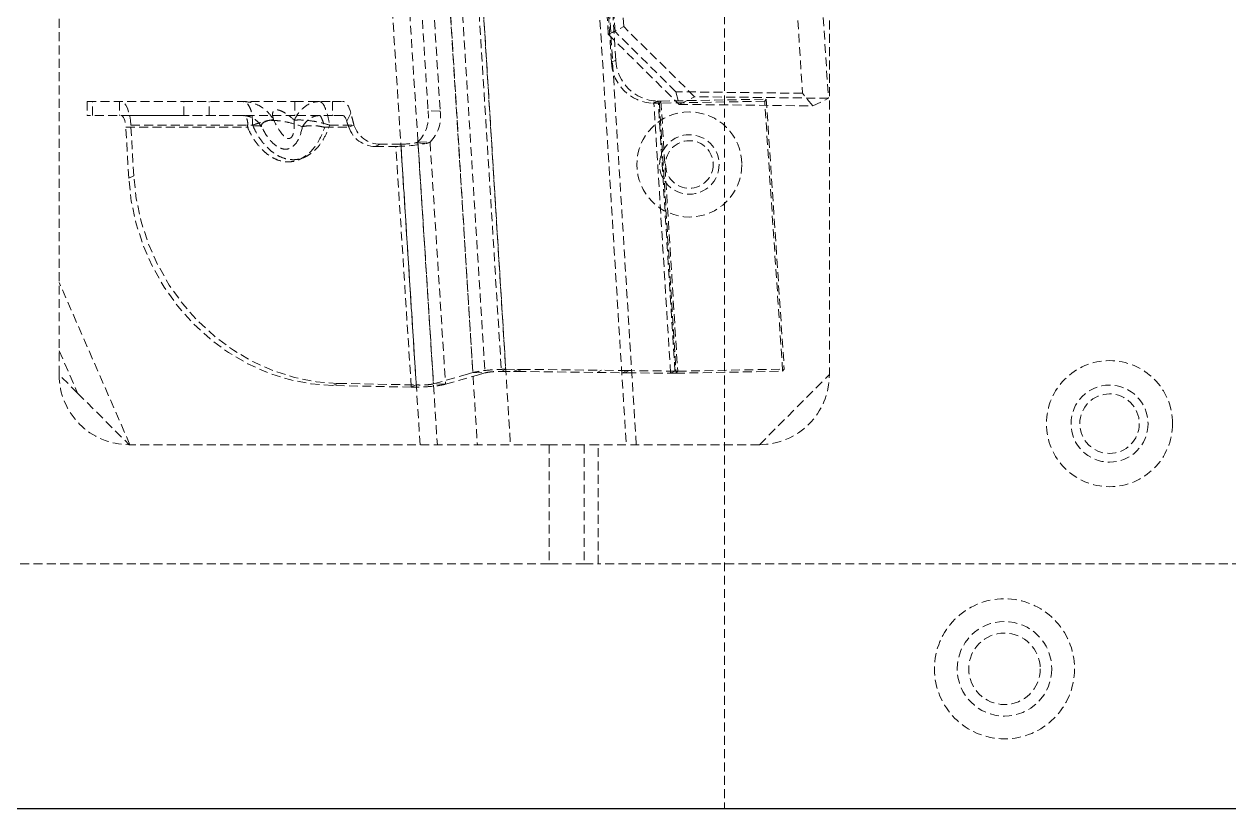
# Model space of a CAD drawing. Header units: millimetres. Extents: x 5 to 1533, y -1183 to 895.
# Drawn here: x 1067.5 to 1239.6, y -476.6 to -364.5 of the extents above; entities that cross this region are included whole.
import ezdxf

# ---------------------------------------------------------------- set-up
doc = ezdxf.new("R2010")
doc.units = ezdxf.units.MM
doc.linetypes.add('HIDDEN', pattern=[1.905, 1.27, -0.635])

msp = doc.modelspace()

# ---------------------------------------------------------------- linework, layer by layer
at = {"color": 7, "linetype": 'HIDDEN', "lineweight": 18}
for p, q in [((1167.524, -96.563), (1167.524, -476.563)), ((1125.25, -236.563), (1136.976, -424.563)), ((1141.881, -236.563), (1153.511, -424.563)), ((1154.941, -424.563), (1143.311, -236.563)), ((1120.941, -243.245), (1131.609, -414.282)), ((1122.67, -243.28), (1133.338, -414.317)), ((1125.022, -243.107), (1135.687, -414.103)), ((1125.639, -242.802), (1136.304, -413.798)), ((1175.918, -272.311), (1182.379, -375.112)), ((1172.526, -276.539), (1178.677, -374.398)), ((1151.399, -369.978), (1145.773, -279.041)), ((1152.015, -369.673), (1146.39, -278.735)), ((1153.149, -364.882), (1148.013, -281.852)), ((1145.802, -282.947), (1150.938, -365.977)), ((1151.914, -365.599), (1146.904, -284.616)), ((1124.524, -300.684), (1132.251, -424.563)), ((1121.199, -312.611), (1125.21, -376.917)), ((1122.928, -312.646), (1126.939, -376.952)), ((1182.524, -312.563), (1182.524, -414.563)), ((1120.15, -324.83), (1126.535, -424.563)), ((1124.072, -424.563), (1117.764, -326.024)), ((1072.524, -414.563), (1072.524, -336.563)), ((1150.938, -365.977), (1153.149, -364.882)), ((1151.914, -365.599), (1150.938, -365.977)), ((1150.938, -365.977), (1161.058, -375.977)), ((1160.597, -374.179), (1151.914, -365.599)), ((1163.27, -374.881), (1153.149, -364.882)), ((1151.399, -369.978), (1152.015, -369.673)), ((1178.677, -374.398), (1160.597, -374.179)), ((1160.597, -374.179), (1161.058, -375.977)), ((1161.058, -375.977), (1163.27, -374.881)), ((1182.379, -375.112), (1163.27, -374.881)), ((1180.168, -376.208), (1178.677, -374.398)), ((1076.537, -375.563), (1090.338, -375.563)), ((1076.537, -375.563), (1076.537, -377.563)), ((1076.537, -375.563), (1076.537, -377.563)), ((1077.286, -377.563), (1077.286, -375.563)), ((1081.137, -375.563), (1081.137, -377.563)), ((1081.137, -375.563), (1081.137, -377.563)), ((1090.338, -377.563), (1090.338, -375.563)), ((1090.338, -375.563), (1106.162, -375.563)), ((1093.937, -377.563), (1093.937, -375.563)), ((1093.937, -377.563), (1093.937, -375.563)), ((1106.162, -375.563), (1106.162, -377.563)), ((1106.162, -375.563), (1111.581, -375.563)), ((1110.022, -375.641), (1109.203, -375.589)), ((1110.022, -375.641), (1109.203, -375.589)), ((1111.581, -375.563), (1111.581, -377.563)), ((1111.581, -375.563), (1113.016, -375.563)), ((1157.317, -375.824), (1157.934, -375.518)), ((1157.461, -375.825), (1157.317, -375.824)), ((1158.078, -375.52), (1157.461, -375.825)), ((1158.246, -375.815), (1157.461, -375.825)), ((1158.246, -375.815), (1157.461, -375.825)), ((1159.845, -414.369), (1157.461, -375.825)), ((1158.078, -375.52), (1157.934, -375.518)), ((1158.078, -375.52), (1158.471, -375.521)), ((1160.462, -414.064), (1158.078, -375.52)), ((1158.078, -375.52), (1158.471, -375.521)), ((1158.471, -375.521), (1158.246, -375.815)), ((1173.281, -375.523), (1158.246, -375.815)), ((1158.246, -375.815), (1160.631, -414.366)), ((1158.246, -375.815), (1160.631, -414.366)), ((1158.471, -375.521), (1173.506, -375.229)), ((1158.471, -375.521), (1160.856, -414.072)), ((1161.058, -375.977), (1180.168, -376.208)), ((1173.281, -375.523), (1173.506, -375.229)), ((1175.847, -414.07), (1173.281, -375.523)), ((1173.506, -375.229), (1176.072, -413.777)), ((1180.168, -376.208), (1182.379, -375.112)), ((1090.338, -377.563), (1076.537, -377.563)), ((1098.709, -377.563), (1081.331, -377.563)), ((1098.709, -377.563), (1081.331, -377.563)), ((1106.162, -377.563), (1090.338, -377.563)), ((1111.581, -377.563), (1106.162, -377.563)), ((1113.016, -377.563), (1111.581, -377.563)), ((1114.199, -377.247), (1113.607, -378.405)), ((1126.939, -376.952), (1125.21, -376.917)), ((1082.464, -386.5), (1082.047, -379.25)), ((1082.047, -379.25), (1099.426, -379.25)), ((1083.18, -386.187), (1082.764, -378.937)), ((1082.764, -378.937), (1100.142, -378.937)), ((1110.442, -379.25), (1113.91, -379.25)), ((1111.158, -378.937), (1114.626, -378.937)), ((1114.626, -378.937), (1113.91, -379.25)), ((1118.36, -381.682), (1117.644, -381.995)), ((1121.326, -381.66), (1118.36, -381.682)), ((1123.526, -416.032), (1121.326, -381.66)), ((1123.498, -381.453), (1124.954, -381.558)), ((1123.768, -381.337), (1125.497, -381.372)), ((1123.768, -381.337), (1125.98, -415.886)), ((1125.497, -381.372), (1127.708, -415.921)), ((1117.644, -381.995), (1120.609, -381.973)), ((1122.81, -416.345), (1120.609, -381.973)), ((1083.18, -386.187), (1082.464, -386.5)), ((1082.642, -424.563), (1072.524, -401.393)), ((1072.524, -411.161), (1075.161, -417.2)), ((1075.161, -417.2), (1072.524, -414.563)), ((1125.98, -415.886), (1130.53, -414.589)), ((1127.708, -415.921), (1132.259, -414.624)), ((1131.609, -414.282), (1130.53, -414.589)), ((1131.609, -414.282), (1133.338, -414.317)), ((1132.259, -414.624), (1133.338, -414.317)), ((1135.687, -414.103), (1136.304, -413.798)), ((1135.687, -414.103), (1137.409, -414.122)), ((1136.304, -413.798), (1138.026, -413.817)), ((1138.026, -413.817), (1137.409, -414.122)), ((1137.95, -414.114), (1137.409, -414.122)), ((1137.95, -414.114), (1138.567, -413.809)), ((1137.95, -414.114), (1149.356, -414.25)), ((1138.026, -413.817), (1138.567, -413.809)), ((1138.567, -413.809), (1149.973, -413.945)), ((1149.973, -413.945), (1149.356, -414.25)), ((1149.356, -414.25), (1152.992, -414.294)), ((1153.609, -413.988), (1149.973, -413.945)), ((1152.992, -414.294), (1153.609, -413.988)), ((1153.325, -414.298), (1152.992, -414.294)), ((1153.325, -414.298), (1153.941, -413.992)), ((1153.664, -414.301), (1153.325, -414.298)), ((1153.609, -413.988), (1153.941, -413.992)), ((1153.664, -414.301), (1159.845, -414.369)), ((1153.941, -413.992), (1154.281, -413.996)), ((1160.462, -414.064), (1154.281, -413.996)), ((1159.845, -414.369), (1160.462, -414.064)), ((1160.631, -414.366), (1175.847, -414.07)), ((1160.856, -414.072), (1160.631, -414.366)), ((1160.856, -414.072), (1176.072, -413.777)), ((1172.524, -424.563), (1182.524, -414.563)), ((1176.072, -413.777), (1175.847, -414.07)), ((1111.605, -416.125), (1112.322, -415.813)), ((1122.81, -416.345), (1111.605, -416.125)), ((1112.322, -415.813), (1123.526, -416.032)), ((1123.526, -416.032), (1122.81, -416.345)), ((1127.708, -415.921), (1125.98, -415.886)), ((1142.524, -424.563), (1082.524, -424.563)), ((1082.524, -424.563), (1082.642, -424.563)), ((1142.524, -424.563), (1142.524, -441.563)), ((1147.524, -424.563), (1142.524, -424.563)), ((1147.524, -424.563), (1147.524, -441.563)), ((1149.524, -424.563), (1147.524, -424.563)), ((1149.524, -441.563), (1149.524, -424.563)), ((1172.524, -424.563), (1149.524, -424.563)), ((1142.524, -441.563), (1047.524, -441.563)), ((1142.524, -441.563), (1147.524, -441.563)), ((1147.524, -441.563), (1149.524, -441.563)), ((1397.524, -441.563), (1149.524, -441.563))]:
    msp.add_line(p, q, dxfattribs=at)
at = {"color": 7, "linetype": 'Continuous', "lineweight": 25}
msp.add_line((1482.524, -476.563), (932.524, -476.563), dxfattribs=at)
at = {"color": 7, "linetype": 'HIDDEN', "lineweight": 18, "flags": 128}
for points in [[(1082.764, -378.937), (1082.702, -378.252), (1082.597, -377.608), (1082.452, -377.025), (1082.273, -376.521), (1082.064, -376.112), (1081.833, -375.81), (1081.586, -375.625), (1081.331, -375.563)], [(1082.764, -378.937), (1082.702, -378.252), (1082.597, -377.608), (1082.452, -377.025), (1082.273, -376.521), (1082.064, -376.112), (1081.833, -375.81), (1081.586, -375.625), (1081.331, -375.563)], [(1114.199, -377.247), (1114.09, -376.875), (1113.967, -376.542), (1113.83, -376.252), (1113.681, -376.009), (1113.523, -375.816), (1113.358, -375.676), (1113.188, -375.591), (1113.016, -375.563)], [(1114.199, -377.247), (1114.09, -376.875), (1113.967, -376.542), (1113.83, -376.252), (1113.681, -376.009), (1113.523, -375.816), (1113.358, -375.676), (1113.188, -375.591), (1113.016, -375.563)], [(1081.331, -377.563), (1081.458, -377.594), (1081.582, -377.686), (1081.698, -377.837), (1081.802, -378.042), (1081.892, -378.294), (1081.964, -378.585), (1082.016, -378.907), (1082.047, -379.25)], [(1081.331, -377.563), (1081.458, -377.594), (1081.582, -377.686), (1081.698, -377.837), (1081.802, -378.042), (1081.892, -378.294), (1081.964, -378.585), (1082.016, -378.907), (1082.047, -379.25)], [(1113.607, -378.405), (1113.553, -378.219), (1113.491, -378.052), (1113.423, -377.907), (1113.349, -377.786), (1113.27, -377.689), (1113.187, -377.619), (1113.102, -377.577), (1113.016, -377.563)], [(1113.607, -378.405), (1113.553, -378.219), (1113.491, -378.052), (1113.423, -377.907), (1113.349, -377.786), (1113.27, -377.689), (1113.187, -377.619), (1113.102, -377.577), (1113.016, -377.563)], [(1111.605, -416.125), (1108.502, -415.883), (1105.422, -415.279), (1102.403, -414.322), (1099.483, -413.024), (1096.697, -411.399), (1094.079, -409.469), (1091.663, -407.257), (1089.476, -404.79), (1087.547, -402.098), (1085.899, -399.215), (1084.552, -396.175), (1083.523, -393.017), (1082.824, -389.779), (1082.464, -386.5)], [(1111.605, -416.125), (1108.502, -415.883), (1105.422, -415.279), (1102.403, -414.322), (1099.483, -413.024), (1096.697, -411.399), (1094.079, -409.469), (1091.663, -407.257), (1089.476, -404.79), (1087.547, -402.098), (1085.899, -399.215), (1084.552, -396.175), (1083.523, -393.017), (1082.824, -389.779), (1082.464, -386.5)], [(1112.322, -415.813), (1109.218, -415.57), (1106.138, -414.966), (1103.119, -414.01), (1100.199, -412.711), (1097.413, -411.087), (1094.796, -409.156), (1092.379, -406.944), (1090.193, -404.477), (1088.264, -401.785), (1086.616, -398.902), (1085.269, -395.862), (1084.239, -392.704), (1083.54, -389.466), (1083.18, -386.187)], [(1112.322, -415.813), (1109.218, -415.57), (1106.138, -414.966), (1103.119, -414.01), (1100.199, -412.711), (1097.413, -411.087), (1094.796, -409.156), (1092.379, -406.944), (1090.193, -404.477), (1088.264, -401.785), (1086.616, -398.902), (1085.269, -395.862), (1084.239, -392.704), (1083.54, -389.466), (1083.18, -386.187)], [(1075.161, -417.2), (1077.672, -419.711), (1080.14, -422.179), (1082.524, -424.563)]]:
    msp.add_lwpolyline(points, dxfattribs=at)
at = {"color": 7, "linetype": 'HIDDEN', "lineweight": 18}
for centre, radius in [((1162.524, -384.563), 7.5), ((1162.524, -384.563), 4.25), ((1162.524, -384.563), 3.4), ((1222.524, -421.563), 9), ((1222.524, -421.563), 5.5), ((1222.524, -421.563), 4.25), ((1207.524, -456.563), 10), ((1207.524, -456.563), 6.75), ((1207.524, -456.563), 5.1)]:
    msp.add_circle(centre, radius, dxfattribs=at)
for centre, radius, start, end in [((1158.17, -369.361), 6.162, 182.90499, 267.80829), ((1157.553, -369.666), 6.162, 182.90508, 267.8082), ((1120.143, -377.708), 5.129, 314.97134, 8.87658), ((1121.872, -377.743), 5.129, 314.97137, 8.87656), ((1117.731, -377.965), 4.031, 198.58921, 268.75631), ((1118.448, -377.652), 4.031, 198.58922, 268.75629), ((1120.56, -358.539), 23.435, 270.12043, 280.80826), ((1121.301, -369.943), 11.717, 270.12055, 280.80834), ((1082.524, -414.563), 10, 180, 270), ((1172.524, -414.563), 10, 270, 0)]:
    msp.add_arc(centre, radius, start, end, dxfattribs=at)
for points, knots in [([(1098.709, -375.563), (1099.186, -375.602), (1100.122, -375.679), (1101.377, -376.267), (1102.44, -377.104), (1102.919, -377.848), (1103.162, -378.224)], [0, 0, 0, 0, 0.2623367, 0.5139501, 0.7538154, 1, 1, 1, 1]), ([(1100.142, -378.937), (1100.137, -378.456), (1100.129, -377.542), (1099.827, -376.47), (1099.354, -375.716), (1098.931, -375.616), (1098.709, -375.563)], [0, 0, 0, 0, 0.262947, 0.499346, 0.7377299, 1, 1, 1, 1]), ([(1098.709, -375.563), (1099.186, -375.602), (1100.122, -375.679), (1101.377, -376.267), (1102.44, -377.104), (1102.919, -377.848), (1103.162, -378.224)], [0, 0, 0, 0, 0.2623367, 0.5139501, 0.7538154, 1, 1, 1, 1]), ([(1100.142, -378.937), (1100.137, -378.456), (1100.129, -377.542), (1099.827, -376.47), (1099.354, -375.716), (1098.931, -375.616), (1098.709, -375.563)], [0, 0, 0, 0, 0.262947, 0.499346, 0.7377299, 1, 1, 1, 1]), ([(1098.914, -375.563), (1098.966, -375.564), (1099.068, -375.567), (1099.307, -375.599), (1099.426, -375.614)], [0, 0, 0, 0, 0.5052983, 1, 1, 1, 1]), ([(1098.914, -375.563), (1098.966, -375.564), (1099.068, -375.567), (1099.307, -375.599), (1099.426, -375.614)], [0, 0, 0, 0, 0.5052983, 1, 1, 1, 1]), ([(1103.162, -378.224), (1103.069, -377.896), (1102.939, -377.434), (1103.084, -376.958), (1103.296, -376.808), (1103.452, -376.767), (1103.578, -376.757), (1103.717, -376.767), (1103.93, -376.807), (1104.359, -376.957), (1105.189, -377.434), (1105.721, -377.896), (1106.101, -378.224)], [0, 0, 0, 0, 0.2954463, 0.4144527, 0.4619984, 0.4816928, 0.4999692, 0.5182307, 0.5379044, 0.5853926, 0.7045057, 1, 1, 1, 1]), ([(1103.162, -378.224), (1103.069, -377.896), (1102.939, -377.434), (1103.084, -376.958), (1103.296, -376.808), (1103.452, -376.767), (1103.578, -376.757), (1103.717, -376.767), (1103.93, -376.807), (1104.359, -376.957), (1105.189, -377.434), (1105.721, -377.896), (1106.101, -378.224)], [0, 0, 0, 0, 0.2954463, 0.4144527, 0.4619984, 0.4816928, 0.4999692, 0.5182307, 0.5379044, 0.5853926, 0.7045057, 1, 1, 1, 1]), ([(1106.101, -378.224), (1106.305, -377.855), (1106.716, -377.11), (1107.589, -376.271), (1108.614, -375.679), (1109.35, -375.602), (1109.725, -375.563)], [0, 0, 0, 0, 0.2413888, 0.4861392, 0.7377431, 1, 1, 1, 1]), ([(1106.101, -378.224), (1106.305, -377.855), (1106.716, -377.11), (1107.589, -376.271), (1108.614, -375.679), (1109.35, -375.602), (1109.725, -375.563)], [0, 0, 0, 0, 0.2413888, 0.4861392, 0.7377431, 1, 1, 1, 1]), ([(1109.913, -375.686), (1109.988, -375.721), (1110.186, -375.812), (1110.524, -376.478), (1110.897, -377.539), (1111.068, -378.456), (1111.158, -378.937)], [0, 0, 0, 0, 0.1632141, 0.4316002, 0.7022415, 1, 1, 1, 1]), ([(1109.913, -375.686), (1109.988, -375.721), (1110.186, -375.812), (1110.524, -376.478), (1110.897, -377.539), (1111.068, -378.456), (1111.158, -378.937)], [0, 0, 0, 0, 0.1632141, 0.4316002, 0.7022415, 1, 1, 1, 1]), ([(1098.709, -377.563), (1098.968, -377.582), (1099.531, -377.625), (1100.295, -377.969), (1100.961, -378.49), (1101.255, -378.937), (1101.403, -379.16)], [0, 0, 0, 0, 0.2328203, 0.5080714, 0.754273, 1, 1, 1, 1]), ([(1099.426, -379.25), (1099.445, -379.02), (1099.482, -378.566), (1099.35, -378.013), (1099.087, -377.634), (1098.836, -377.587), (1098.709, -377.563)], [0, 0, 0, 0, 0.2528525, 0.5000004, 0.7471413, 1, 1, 1, 1]), ([(1098.709, -377.563), (1098.968, -377.582), (1099.531, -377.625), (1100.295, -377.969), (1100.961, -378.49), (1101.255, -378.937), (1101.403, -379.16)], [0, 0, 0, 0, 0.2328203, 0.5080714, 0.754273, 1, 1, 1, 1]), ([(1099.426, -379.25), (1099.445, -379.02), (1099.482, -378.566), (1099.35, -378.013), (1099.087, -377.634), (1098.836, -377.587), (1098.709, -377.563)], [0, 0, 0, 0, 0.2528525, 0.5000004, 0.7471413, 1, 1, 1, 1]), ([(1103.162, -378.224), (1103.08, -378.212), (1102.912, -378.188), (1102.273, -378.308), (1101.356, -378.539), (1100.551, -378.803), (1100.142, -378.937)], [0, 0, 0, 0, 0.2334221, 0.478038, 0.7342358, 1, 1, 1, 1]), ([(1103.162, -378.224), (1103.08, -378.212), (1102.912, -378.188), (1102.273, -378.308), (1101.356, -378.539), (1100.551, -378.803), (1100.142, -378.937)], [0, 0, 0, 0, 0.2334221, 0.478038, 0.7342358, 1, 1, 1, 1]), ([(1101.403, -379.16), (1101.42, -378.956), (1101.445, -378.656), (1102.056, -378.386), (1102.6, -378.297), (1103.098, -378.274), (1103.66, -378.297), (1104.454, -378.386), (1105.823, -378.655), (1106.691, -378.956), (1107.281, -379.16)], [0, 0, 0, 0, 0.2616985, 0.3846416, 0.444521, 0.4999531, 0.5553456, 0.6151798, 0.7382563, 1, 1, 1, 1]), ([(1101.403, -379.16), (1101.42, -378.956), (1101.445, -378.656), (1102.056, -378.386), (1102.6, -378.297), (1103.098, -378.274), (1103.66, -378.297), (1104.454, -378.386), (1105.823, -378.655), (1106.691, -378.956), (1107.281, -379.16)], [0, 0, 0, 0, 0.2616985, 0.3846416, 0.444521, 0.4999531, 0.5553456, 0.6151798, 0.7382563, 1, 1, 1, 1]), ([(1106.101, -378.224), (1106.112, -378.816), (1106.128, -379.647), (1105.865, -380.505), (1105.616, -380.775), (1105.45, -380.847), (1105.322, -380.865), (1105.185, -380.848), (1104.982, -380.775), (1104.59, -380.504), (1103.879, -379.647), (1103.46, -378.816), (1103.162, -378.224)], [0, 0, 0, 0, 0.2955855, 0.4144693, 0.4620112, 0.4817045, 0.4999809, 0.5182589, 0.5379535, 0.5855028, 0.7045158, 1, 1, 1, 1]), ([(1106.101, -378.224), (1106.112, -378.816), (1106.128, -379.647), (1105.865, -380.505), (1105.616, -380.775), (1105.45, -380.847), (1105.322, -380.865), (1105.185, -380.848), (1104.982, -380.775), (1104.59, -380.504), (1103.879, -379.647), (1103.46, -378.816), (1103.162, -378.224)], [0, 0, 0, 0, 0.2955855, 0.4144693, 0.4620112, 0.4817045, 0.4999809, 0.5182589, 0.5379535, 0.5855028, 0.7045158, 1, 1, 1, 1]), ([(1111.158, -378.937), (1110.703, -378.803), (1109.81, -378.539), (1108.435, -378.31), (1107.161, -378.189), (1106.456, -378.213), (1106.101, -378.224)], [0, 0, 0, 0, 0.2658043, 0.5219441, 0.7590697, 1, 1, 1, 1]), ([(1111.158, -378.937), (1110.703, -378.803), (1109.81, -378.539), (1108.435, -378.31), (1107.161, -378.189), (1106.456, -378.213), (1106.101, -378.224)], [0, 0, 0, 0, 0.2658043, 0.5219441, 0.7590697, 1, 1, 1, 1]), ([(1107.281, -379.16), (1107.436, -378.935), (1107.744, -378.487), (1108.364, -377.97), (1108.976, -377.651), (1109.37, -377.61), (1109.512, -377.595)], [0, 0, 0, 0, 0.2680928, 0.5343805, 0.8315306, 1, 1, 1, 1]), ([(1107.281, -379.16), (1107.436, -378.935), (1107.744, -378.487), (1108.364, -377.97), (1108.976, -377.651), (1109.37, -377.61), (1109.512, -377.595)], [0, 0, 0, 0, 0.2680928, 0.5343805, 0.8315306, 1, 1, 1, 1]), ([(1109.845, -377.602), (1109.783, -377.592), (1109.641, -377.569), (1109.508, -377.574), (1109.434, -377.576)], [0, 0, 0, 0, 0.4386422, 1, 1, 1, 1]), ([(1109.845, -377.602), (1109.783, -377.592), (1109.641, -377.569), (1109.508, -377.574), (1109.434, -377.576)], [0, 0, 0, 0, 0.4386422, 1, 1, 1, 1]), ([(1109.796, -377.625), (1109.819, -377.64), (1109.887, -377.683), (1110.045, -378.018), (1110.253, -378.564), (1110.378, -379.02), (1110.442, -379.25)], [0, 0, 0, 0, 0.1455013, 0.4281849, 0.710864, 1, 1, 1, 1]), ([(1109.796, -377.625), (1109.819, -377.64), (1109.887, -377.683), (1110.045, -378.018), (1110.253, -378.564), (1110.378, -379.02), (1110.442, -379.25)], [0, 0, 0, 0, 0.1455013, 0.4281849, 0.710864, 1, 1, 1, 1]), ([(1113.91, -379.25), (1113.851, -379.111), (1113.759, -378.898), (1113.664, -378.612), (1113.626, -378.475), (1113.607, -378.405)], [0, 0, 0, 0, 0.4767641, 0.7349336, 1, 1, 1, 1]), ([(1113.91, -379.25), (1113.851, -379.111), (1113.759, -378.898), (1113.664, -378.612), (1113.626, -378.475), (1113.607, -378.405)], [0, 0, 0, 0, 0.4767641, 0.7349336, 1, 1, 1, 1]), ([(1114.626, -378.937), (1114.588, -378.785), (1114.51, -378.482), (1114.365, -377.898), (1114.265, -377.505), (1114.199, -377.247)], [0, 0, 0, 0, 0.2549822, 0.5099773, 1, 1, 1, 1]), ([(1114.626, -378.937), (1114.588, -378.785), (1114.51, -378.482), (1114.365, -377.898), (1114.265, -377.505), (1114.199, -377.247)], [0, 0, 0, 0, 0.2549822, 0.5099773, 1, 1, 1, 1]), ([(1101.403, -379.16), (1101.393, -379.152), (1101.34, -379.107), (1101.159, -379.029), (1100.751, -379.01), (1100.15, -379.065), (1099.653, -379.192), (1099.426, -379.25)], [0, 0, 0, 0, 0.0448264, 0.2405499, 0.4859458, 0.7652695, 1, 1, 1, 1]), ([(1101.403, -379.16), (1101.393, -379.152), (1101.34, -379.107), (1101.159, -379.029), (1100.751, -379.01), (1100.15, -379.065), (1099.653, -379.192), (1099.426, -379.25)], [0, 0, 0, 0, 0.0448264, 0.2405499, 0.4859458, 0.7652695, 1, 1, 1, 1]), ([(1099.426, -379.25), (1099.612, -379.639), (1099.986, -380.42), (1100.699, -381.507), (1101.489, -382.438), (1102.327, -383.172), (1103.213, -383.729), (1104.183, -384.104), (1105.22, -384.235), (1106.067, -384.126), (1106.715, -383.913), (1107.311, -383.633), (1107.992, -383.172), (1108.894, -382.289), (1109.781, -380.988), (1110.224, -379.823), (1110.442, -379.25)], [0, 0, 0, 0, 0.0786931, 0.1584404, 0.2375381, 0.302954, 0.3648165, 0.4334945, 0.5000845, 0.5666119, 0.600514, 0.6354003, 0.6971991, 0.762618, 0.8831869, 1, 1, 1, 1]), ([(1099.426, -379.25), (1099.612, -379.639), (1099.986, -380.42), (1100.699, -381.507), (1101.489, -382.438), (1102.327, -383.172), (1103.213, -383.729), (1104.183, -384.104), (1105.22, -384.235), (1106.067, -384.126), (1106.715, -383.913), (1107.311, -383.633), (1107.992, -383.172), (1108.894, -382.289), (1109.781, -380.988), (1110.224, -379.823), (1110.442, -379.25)], [0, 0, 0, 0, 0.0786931, 0.1584404, 0.2375381, 0.302954, 0.3648165, 0.4334945, 0.5000845, 0.5666119, 0.600514, 0.6354003, 0.6971991, 0.762618, 0.8831869, 1, 1, 1, 1]), ([(1100.142, -378.937), (1100.328, -379.326), (1100.703, -380.107), (1101.415, -381.194), (1102.205, -382.124), (1103.043, -382.859), (1103.929, -383.416), (1104.899, -383.791), (1105.936, -383.922), (1106.783, -383.814), (1107.431, -383.6), (1108.027, -383.32), (1108.708, -382.859), (1109.61, -381.977), (1110.498, -380.675), (1110.94, -379.51), (1111.158, -378.937)], [0, 0, 0, 0, 0.0788326, 0.1584396, 0.2375364, 0.3029516, 0.3648128, 0.4334907, 0.5000794, 0.5666082, 0.6005103, 0.635397, 0.6971966, 0.7626164, 0.8831859, 1, 1, 1, 1]), ([(1100.142, -378.937), (1100.328, -379.326), (1100.703, -380.107), (1101.415, -381.194), (1102.205, -382.124), (1103.043, -382.859), (1103.929, -383.416), (1104.899, -383.791), (1105.936, -383.922), (1106.783, -383.814), (1107.431, -383.6), (1108.027, -383.32), (1108.708, -382.859), (1109.61, -381.977), (1110.498, -380.675), (1110.94, -379.51), (1111.158, -378.937)], [0, 0, 0, 0, 0.0788326, 0.1584396, 0.2375364, 0.3029516, 0.3648128, 0.4334907, 0.5000794, 0.5666082, 0.6005103, 0.635397, 0.6971966, 0.7626164, 0.8831859, 1, 1, 1, 1]), ([(1107.281, -379.16), (1107.095, -379.909), (1106.822, -381.009), (1105.988, -381.997), (1105.371, -382.322), (1104.854, -382.408), (1104.31, -382.323), (1103.59, -381.997), (1102.444, -381.009), (1101.824, -379.908), (1101.403, -379.16)], [0, 0, 0, 0, 0.2618297, 0.38466042, 0.44453848, 0.49997031, 0.55541255, 0.61530639, 0.73826608, 1, 1, 1, 1]), ([(1107.281, -379.16), (1107.095, -379.909), (1106.822, -381.009), (1105.988, -381.997), (1105.371, -382.322), (1104.854, -382.408), (1104.31, -382.323), (1103.59, -381.997), (1102.444, -381.009), (1101.824, -379.908), (1101.403, -379.16)], [0, 0, 0, 0, 0.2618297, 0.38466042, 0.44453848, 0.49997031, 0.55541255, 0.61530639, 0.73826608, 1, 1, 1, 1]), ([(1110.442, -379.25), (1110.191, -379.191), (1109.645, -379.064), (1108.782, -379.01), (1107.956, -379.03), (1107.504, -379.117), (1107.281, -379.16)], [0, 0, 0, 0, 0.23712284, 0.51568535, 0.76179712, 1, 1, 1, 1]), ([(1110.442, -379.25), (1110.191, -379.191), (1109.645, -379.064), (1108.782, -379.01), (1107.956, -379.03), (1107.504, -379.117), (1107.281, -379.16)], [0, 0, 0, 0, 0.23712284, 0.51568535, 0.76179712, 1, 1, 1, 1]), ([(1123.768, -381.337), (1123.729, -381.361), (1123.671, -381.398), (1123.576, -381.433), (1123.524, -381.446), (1123.498, -381.453)], [0, 0, 0, 0, 0.4940323, 0.7462475, 1, 1, 1, 1]), ([(1123.768, -381.337), (1123.729, -381.361), (1123.671, -381.398), (1123.576, -381.433), (1123.524, -381.446), (1123.498, -381.453)], [0, 0, 0, 0, 0.4940323, 0.7462475, 1, 1, 1, 1]), ([(1124.954, -381.558), (1125.006, -381.546), (1125.109, -381.521), (1125.298, -381.464), (1125.417, -381.408), (1125.497, -381.372)], [0, 0, 0, 0, 0.2512733, 0.5025454, 1, 1, 1, 1]), ([(1124.954, -381.558), (1125.006, -381.546), (1125.109, -381.521), (1125.298, -381.464), (1125.417, -381.408), (1125.497, -381.372)], [0, 0, 0, 0, 0.2512733, 0.5025454, 1, 1, 1, 1]), ([(1136.304, -413.798), (1135.863, -413.805), (1134.98, -413.821), (1133.636, -413.927), (1132.421, -414.082), (1131.883, -414.215), (1131.609, -414.282)], [0, 0, 0, 0, 0.2478658, 0.4957318, 0.7435922, 1, 1, 1, 1]), ([(1136.304, -413.798), (1135.863, -413.805), (1134.98, -413.821), (1133.636, -413.927), (1132.421, -414.082), (1131.883, -414.215), (1131.609, -414.282)], [0, 0, 0, 0, 0.2478658, 0.4957318, 0.7435922, 1, 1, 1, 1]), ([(1133.338, -414.317), (1133.47, -414.286), (1133.733, -414.224), (1134.329, -414.153), (1135.008, -414.107), (1135.458, -414.104), (1135.687, -414.103)], [0, 0, 0, 0, 0.2477942, 0.4955877, 0.7434388, 1, 1, 1, 1]), ([(1133.338, -414.317), (1133.47, -414.286), (1133.733, -414.224), (1134.329, -414.153), (1135.008, -414.107), (1135.458, -414.104), (1135.687, -414.103)], [0, 0, 0, 0, 0.2477942, 0.4955877, 0.7434388, 1, 1, 1, 1]), ([(1160.631, -414.366), (1160.563, -414.367), (1160.426, -414.369), (1160.162, -414.371), (1159.971, -414.37), (1159.845, -414.369)], [0, 0, 0, 0, 0.25683752, 0.51367511, 1, 1, 1, 1]), ([(1160.631, -414.366), (1160.563, -414.367), (1160.426, -414.369), (1160.162, -414.371), (1159.971, -414.37), (1159.845, -414.369)], [0, 0, 0, 0, 0.25683752, 0.51367511, 1, 1, 1, 1]), ([(1160.462, -414.064), (1160.526, -414.066), (1160.655, -414.07), (1160.789, -414.071), (1160.856, -414.072)], [0, 0, 0, 0, 0.49747, 1, 1, 1, 1]), ([(1160.462, -414.064), (1160.526, -414.066), (1160.655, -414.07), (1160.789, -414.071), (1160.856, -414.072)], [0, 0, 0, 0, 0.49747, 1, 1, 1, 1]), ([(1127.708, -415.921), (1127.445, -415.983), (1126.919, -416.108), (1125.724, -416.25), (1124.392, -416.337), (1123.394, -416.355), (1122.891, -416.346), (1122.81, -416.345)], [0, 0, 0, 0, 0.2383953, 0.4767989, 0.7152881, 0.9538385, 1, 1, 1, 1]), ([(1127.708, -415.921), (1127.445, -415.983), (1126.919, -416.108), (1125.724, -416.25), (1124.392, -416.337), (1123.394, -416.355), (1122.891, -416.346), (1122.81, -416.345)], [0, 0, 0, 0, 0.2383953, 0.4767989, 0.7152881, 0.9538385, 1, 1, 1, 1]), ([(1125.98, -415.886), (1125.848, -415.913), (1125.584, -415.969), (1124.986, -416.024), (1124.318, -416.05), (1123.818, -416.045), (1123.567, -416.034), (1123.526, -416.032)], [0, 0, 0, 0, 0.2383505, 0.4766901, 0.7152797, 0.954112, 1, 1, 1, 1]), ([(1125.98, -415.886), (1125.848, -415.913), (1125.584, -415.969), (1124.986, -416.024), (1124.318, -416.05), (1123.818, -416.045), (1123.567, -416.034), (1123.526, -416.032)], [0, 0, 0, 0, 0.2383505, 0.4766901, 0.7152797, 0.954112, 1, 1, 1, 1])]:
    msp.add_open_spline(points, degree=3, knots=knots, dxfattribs=at)

doc.saveas('drawing.dxf')
